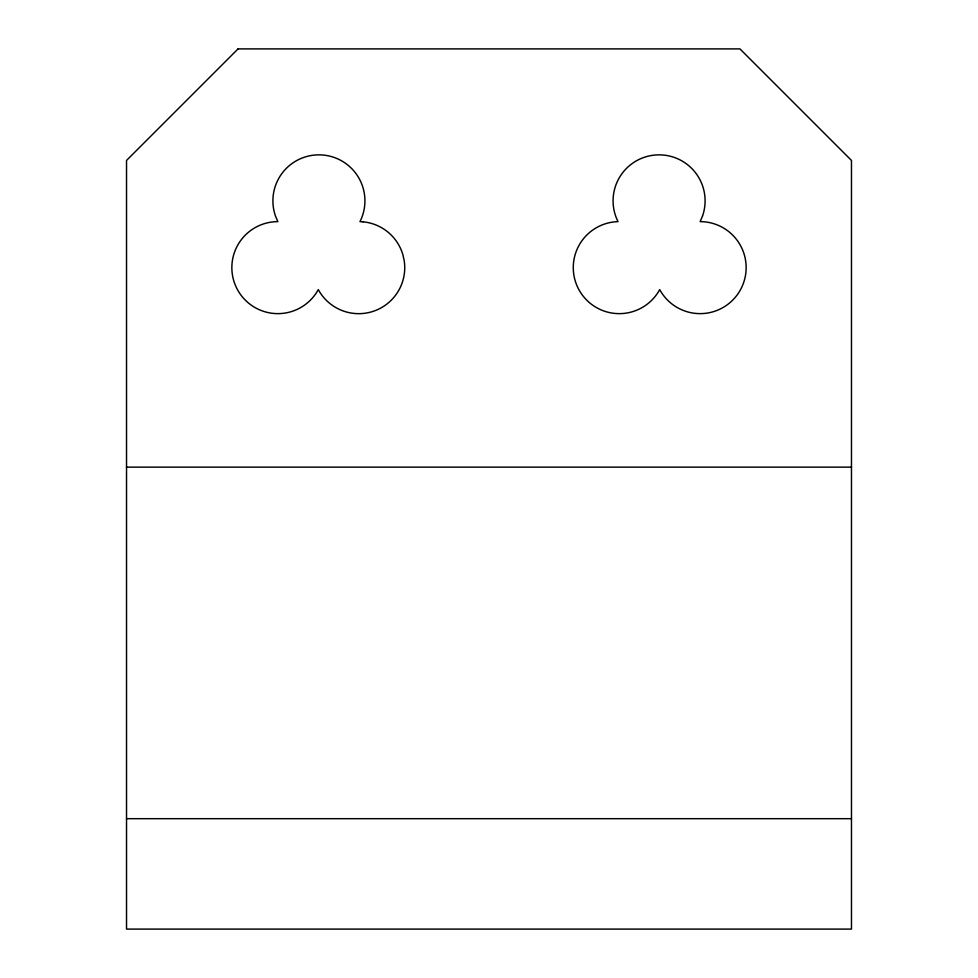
<?xml version="1.0" encoding="UTF-8"?>
<svg xmlns="http://www.w3.org/2000/svg" width="978" height="978" viewBox="0 0 978 978"><rect width="100%" height="100%" fill="white"/><g stroke="black" fill="none" stroke-linecap="round" stroke-linejoin="round"><path stroke-width="1.47" d="M126.529 467.142L851.471 467.142M126.529 818.684L851.471 818.684M702.51 216.065L700.138 221.627A46.003 46.003 0 0 1 745.517 260.038A46.003 46.003 0 0 1 715.114 311.126A46.003 46.003 0 0 1 659.71 289.586A46.003 46.003 0 0 1 580.064 291.688A46.003 46.003 0 0 1 618.035 221.639A46.003 46.003 0 0 1 656.055 154.952A46.003 46.003 0 0 1 702.51 216.065M238.057 48.9L126.529 160.429L126.529 929.1L851.471 929.1L851.471 160.429L739.943 48.9L238.057 48.9M363.009 221.823L359.965 221.639A46.003 46.003 0 0 0 321.945 154.952A46.003 46.003 0 0 0 275.49 216.065L277.862 221.627A46.003 46.003 0 0 0 232.483 260.038A46.003 46.003 0 0 0 262.886 311.126A46.003 46.003 0 0 0 318.29 289.586A46.003 46.003 0 0 0 404.232 260.857L402.924 254.879A46.003 46.003 0 0 0 363.009 221.823"/></g></svg>
